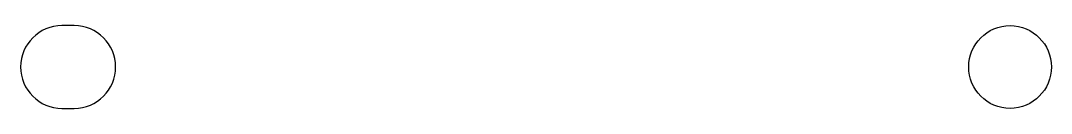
# Model space of a CAD drawing. Header units: millimetres. Extents: x 187.8 to 213, y 106.5 to 108.5.
import ezdxf

# ---------------------------------------------------------------- set-up
doc = ezdxf.new("R2010")
doc.units = ezdxf.units.MM
doc.layers.add('SLD-0', color=7, linetype='Continuous', lineweight=25)

msp = doc.modelspace()

# ---------------------------------------------------------------- linework, layer by layer
at = {"layer": 'SLD-0'}
for p, q in [((189.151, 108.51), (188.851, 108.51)), ((188.851, 106.49), (189.151, 106.49))]:
    msp.add_line(p, q, dxfattribs=at)
msp.add_circle((212.001, 107.5), 1.01, dxfattribs=at)
for centre, start, end in [((188.851, 107.5), 90, 270), ((189.151, 107.5), 270, 90)]:
    msp.add_arc(centre, 1.01, start, end, dxfattribs=at)

doc.saveas('drawing.dxf')
